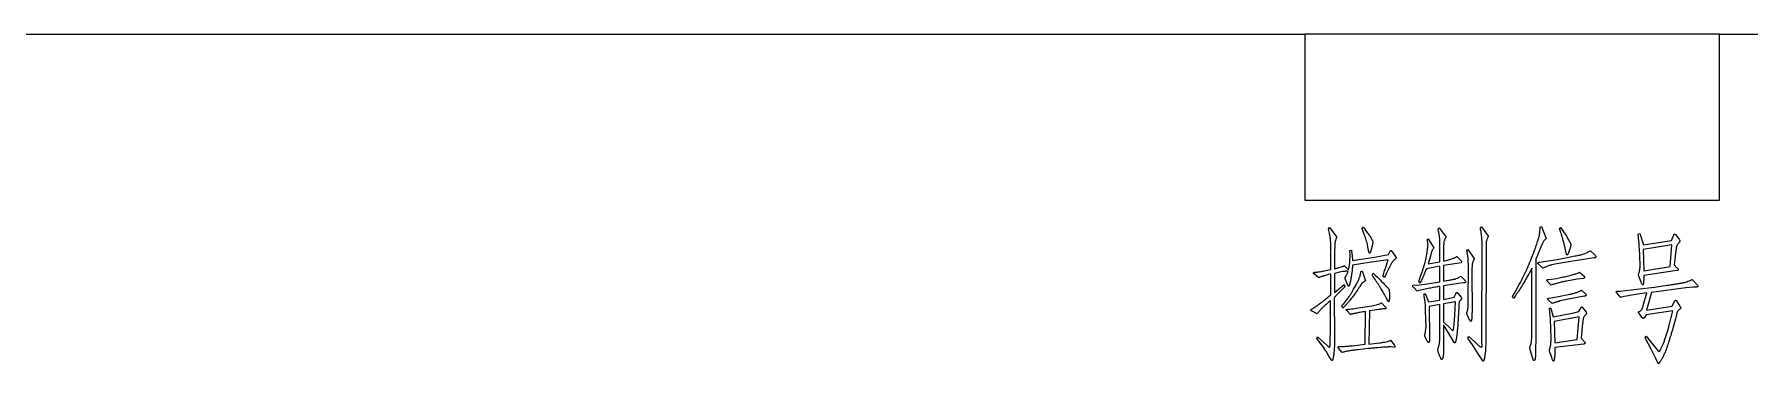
# Model space of a CAD drawing. Header units: millimetres. Extents: x 484 to 921, y 170 to 267.
# Drawn here: x 811.9 to 873.9, y 240.5 to 252.4 of the extents above; entities that cross this region are included whole.
import ezdxf

# ---------------------------------------------------------------- set-up
doc = ezdxf.new("R2010")
doc.units = ezdxf.units.MM

msp = doc.modelspace()

# ---------------------------------------------------------------- linework, layer by layer
at = {"color": 7, "linetype": 'Continuous', "lineweight": 25}
for p, q in [((803.199, 252.444), (857.783, 252.444)), ((857.783, 252.444), (857.783, 246.444)), ((872.783, 252.444), (857.783, 252.444)), ((872.783, 246.444), (872.783, 252.444)), ((872.783, 252.444), (890.602, 252.444)), ((857.783, 246.444), (872.783, 246.444)), ((858.644, 245.392), (858.684, 245.448)), ((858.684, 245.448), (858.942, 245.105)), ((859.857, 245.413), (859.898, 245.468)), ((859.898, 245.468), (859.963, 245.387)), ((859.963, 245.387), (860.059, 245.251)), ((860.059, 245.251), (860.134, 245.151)), ((860.134, 245.151), (860.225, 244.995)), ((862.216, 245.005), (862.251, 245.045)), ((862.251, 245.045), (862.458, 244.713)), ((862.604, 245.398), (862.639, 245.442)), ((862.639, 245.442), (862.896, 245.105)), ((864.134, 245.427), (864.18, 245.473)), ((864.18, 245.473), (864.426, 245.125)), ((866.302, 245.473), (866.347, 245.488)), ((866.347, 245.488), (866.508, 245.055)), ((866.997, 245.418), (867.037, 245.448)), ((867.032, 245.312), (866.997, 245.418)), ((867.037, 245.448), (867.097, 245.362)), ((867.097, 245.362), (867.244, 245.14)), ((867.244, 245.14), (867.369, 244.924)), ((869.834, 245.206), (869.894, 245.231)), ((869.864, 244.959), (869.834, 245.206)), ((869.894, 245.231), (870.03, 244.823)), ((870.03, 244.823), (871.042, 244.984)), ((871.042, 244.984), (871.123, 245.181)), ((871.188, 245.196), (871.319, 245.025)), ((858.73, 243.932), (858.73, 244.351)), ((858.865, 244.597), (858.856, 243.958)), ((859.414, 244.617), (859.47, 244.632)), ((859.425, 244.421), (859.414, 244.617)), ((859.5, 244.421), (859.515, 244.26)), ((859.515, 244.26), (860.306, 244.38)), ((860.084, 244.673), (860.069, 244.768)), ((860.104, 244.582), (860.084, 244.673)), ((860.23, 244.823), (860.174, 244.612)), ((860.306, 244.38), (860.809, 244.476)), ((860.809, 244.476), (860.879, 244.597)), ((860.915, 244.617), (861.071, 244.406)), ((862.348, 244.466), (862.247, 244.139)), ((862.372, 244.567), (862.348, 244.466)), ((862.67, 244.214), (862.67, 244.879)), ((862.805, 244.753), (862.805, 244.239)), ((863.284, 244.406), (863.415, 244.274)), ((863.646, 244.607), (863.686, 244.653)), ((863.686, 244.653), (863.913, 244.33)), ((864.19, 241.592), (864.2, 244.697)), ((864.341, 244.688), (864.331, 241.466)), ((866.382, 244.879), (866.136, 244.3)), ((866.916, 244.295), (867.274, 244.371)), ((867.218, 244.597), (867.173, 244.808)), ((867.244, 244.481), (867.218, 244.597)), ((867.274, 244.371), (867.555, 244.421)), ((867.389, 244.753), (867.319, 244.532)), ((868.25, 244.351), (867.334, 244.21)), ((868.11, 244.612), (868.286, 244.446)), ((869.909, 244.063), (869.905, 244.426)), ((871.057, 244.818), (870.025, 244.657)), ((870.025, 244.657), (870.046, 243.882)), ((870.996, 244.038), (871.057, 244.818)), ((871.203, 244.622), (871.137, 244.104)), ((858.292, 243.63), (858.12, 243.771)), ((858.488, 243.882), (858.73, 243.932)), ((858.724, 243.006), (858.73, 243.767)), ((859.047, 243.831), (858.856, 243.791)), ((858.856, 243.791), (858.856, 243.102)), ((859.163, 243.857), (859.047, 243.831)), ((859.213, 244.073), (859.364, 243.917)), ((860.114, 244.184), (859.515, 244.089)), ((859.797, 243.751), (859.817, 243.862)), ((859.817, 243.862), (859.863, 243.882)), ((859.863, 243.882), (859.978, 243.52)), ((860.799, 244.28), (860.114, 244.184)), ((860.22, 243.731), (860.255, 243.802)), ((860.728, 243.771), (860.668, 243.641)), ((860.814, 243.948), (860.728, 243.771)), ((861.071, 244.32), (861.02, 244.274)), ((862.67, 244.049), (862.181, 243.952)), ((862.247, 244.139), (862.67, 244.214)), ((862.67, 243.485), (862.67, 244.049)), ((863.278, 244.149), (862.805, 244.073)), ((862.805, 244.073), (862.805, 243.515)), ((863.445, 244.174), (863.278, 244.149)), ((863.697, 242.84), (863.701, 243.978)), ((863.827, 243.731), (863.832, 242.498)), ((866, 241.596), (866, 243.983)), ((866.136, 244.3), (866.141, 241.481)), ((866.393, 243.983), (866.247, 244.113)), ((866.267, 244.194), (866.519, 244.234)), ((866.519, 244.234), (866.916, 244.295)), ((867.334, 244.21), (866.831, 244.124)), ((867.722, 243.831), (867.883, 243.686)), ((870.046, 243.716), (870.04, 243.555)), ((870.046, 243.882), (870.996, 244.038)), ((870.75, 243.822), (870.046, 243.716)), ((871.158, 243.882), (870.75, 243.822)), ((871.137, 244.104), (871.254, 243.983)), ((871.269, 243.892), (871.158, 243.882)), ((858.856, 243.102), (859.208, 243.384)), ((859.238, 243.308), (858.856, 242.931)), ((859.208, 243.384), (859.238, 243.308)), ((859.329, 243.388), (859.264, 243.565)), ((859.47, 243.077), (859.546, 243.218)), ((859.546, 243.218), (859.641, 243.374)), ((860.668, 243.641), (860.608, 243.691)), ((860.668, 243.394), (860.809, 243.248)), ((861.698, 243.359), (861.925, 243.374)), ((861.854, 243.152), (861.723, 243.278)), ((861.905, 243.489), (861.975, 243.686)), ((861.955, 243.439), (861.905, 243.489)), ((861.925, 243.374), (862.141, 243.399)), ((862.03, 243.595), (861.955, 243.439)), ((862.141, 243.399), (862.67, 243.485)), ((862.67, 242.825), (862.67, 243.318)), ((863.339, 243.429), (862.805, 243.344)), ((862.805, 243.344), (862.805, 242.85)), ((863.53, 243.449), (863.339, 243.429)), ((863.424, 243.686), (863.556, 243.555)), ((865.351, 243.051), (865.502, 243.318)), ((866.69, 243.364), (866.569, 243.489)), ((866.609, 243.575), (866.891, 243.61)), ((866.891, 243.61), (867.127, 243.661)), ((867.631, 243.58), (867.248, 243.515)), ((867.857, 243.61), (867.631, 243.58)), ((867.792, 243.187), (867.943, 243.036)), ((869.059, 243.142), (869.204, 243.152)), ((869.204, 243.152), (869.381, 243.172)), ((869.381, 243.172), (869.788, 243.218)), ((869.788, 243.218), (870.433, 243.298)), ((869.965, 243.439), (869.874, 243.67)), ((870.322, 243.102), (870.136, 242.462)), ((871.56, 243.268), (870.322, 243.102)), ((870.433, 243.298), (870.891, 243.364)), ((871.842, 243.293), (871.56, 243.268)), ((871.797, 243.575), (871.973, 243.374)), ((871.933, 243.298), (871.842, 243.293)), ((858.035, 242.498), (858.096, 242.533)), ((858.72, 241.637), (858.72, 242.815)), ((859.167, 242.538), (859.127, 242.603)), ((859.641, 242.528), (860.215, 242.619)), ((860.472, 242.488), (860.306, 242.458)), ((860.562, 242.729), (860.698, 242.579)), ((860.693, 242.513), (860.602, 242.502)), ((860.774, 242.82), (860.734, 242.91)), ((860.844, 243.092), (860.844, 242.875)), ((862.09, 243.026), (862.136, 243.062)), ((862.136, 243.062), (862.257, 242.76)), ((862.257, 242.76), (862.67, 242.825)), ((862.67, 242.659), (862.282, 242.593)), ((862.282, 242.593), (862.297, 241.486)), ((862.67, 241.546), (862.67, 242.659)), ((862.805, 242.85), (863.193, 242.925)), ((863.234, 242.76), (862.805, 242.684)), ((862.805, 242.684), (862.805, 242.039)), ((863.193, 242.925), (863.243, 243.046)), ((863.208, 242.281), (863.234, 242.76)), ((863.354, 242.573), (863.304, 241.768)), ((863.334, 243.057), (863.43, 242.941)), ((863.359, 242.704), (863.354, 242.573)), ((863.641, 242.362), (863.677, 242.482)), ((865.295, 242.951), (865.351, 243.051)), ((865.335, 242.881), (865.295, 242.951)), ((865.391, 242.961), (865.335, 242.881)), ((866.725, 242.699), (866.594, 242.82)), ((866.604, 242.89), (866.896, 242.941)), ((866.634, 242.528), (866.684, 242.538)), ((866.664, 242.145), (866.634, 242.528)), ((866.684, 242.538), (866.77, 242.216)), ((866.896, 242.941), (867.364, 243.036)), ((867.44, 242.885), (867.022, 242.795)), ((867.883, 242.961), (867.44, 242.885)), ((867.696, 242.407), (867.782, 242.558)), ((867.828, 242.558), (867.958, 242.392)), ((869.154, 242.976), (869.079, 243.072)), ((869.321, 242.951), (869.204, 242.921)), ((869.416, 242.971), (869.321, 242.951)), ((869.542, 242.996), (869.416, 242.971)), ((869.758, 243.031), (869.542, 242.996)), ((870.151, 243.086), (869.758, 243.031)), ((870.025, 242.629), (870.151, 243.086)), ((870.136, 242.462), (871.067, 242.603)), ((871.067, 242.603), (871.158, 242.784)), ((871.223, 242.795), (871.349, 242.599)), ((858.232, 242.326), (858.025, 242.432)), ((858.856, 242.216), (858.861, 241.858)), ((858.861, 241.858), (858.861, 241.501)), ((859.434, 242.301), (859.304, 242.442)), ((859.968, 241.229), (859.983, 242.412)), ((860.124, 242.432), (860.099, 241.234)), ((860.306, 242.458), (860.124, 242.432)), ((862.171, 241.843), (862.156, 242.438)), ((862.805, 242.039), (863.052, 241.798)), ((862.987, 241.642), (862.805, 241.934)), ((862.805, 241.934), (862.805, 241.149)), ((863.183, 241.944), (863.208, 242.281)), ((863.706, 242.191), (863.661, 242.301)), ((863.757, 242.09), (863.706, 242.191)), ((866.69, 241.44), (866.664, 242.145)), ((866.77, 242.216), (867.51, 242.362)), ((867.711, 242.221), (866.805, 242.045)), ((866.805, 242.045), (866.821, 241.274)), ((867.51, 242.362), (867.696, 242.407)), ((867.636, 241.395), (867.711, 242.221)), ((867.832, 241.995), (867.782, 241.446)), ((869.985, 242.196), (869.899, 242.306)), ((870.131, 242.286), (870.07, 242.196)), ((871.093, 242.438), (870.131, 242.286)), ((871.183, 242.145), (871.108, 241.848)), ((871.223, 242.297), (871.183, 242.145)), ((858.221, 241.44), (858.246, 241.496)), ((858.292, 241.34), (858.221, 241.44)), ((858.246, 241.496), (858.589, 241.189)), ((858.458, 241.118), (858.292, 241.34)), ((858.704, 241.279), (858.71, 241.455)), ((858.71, 241.455), (858.72, 241.637)), ((860.099, 241.234), (860.492, 241.279)), ((860.884, 241.37), (861.02, 241.209)), ((862.176, 241.415), (862.146, 241.476)), ((862.156, 241.702), (862.161, 241.768)), ((862.216, 241.34), (862.176, 241.415)), ((862.297, 241.486), (862.297, 241.446)), ((863.117, 241.415), (862.987, 241.642)), ((863.183, 241.294), (863.117, 241.415)), ((863.686, 241.451), (863.712, 241.511)), ((863.878, 241.169), (863.686, 241.451)), ((863.712, 241.511), (863.918, 241.325)), ((863.918, 241.325), (864.059, 241.199)), ((866.141, 241.481), (866.131, 240.977)), ((866.821, 241.274), (867.636, 241.395)), ((867.857, 241.234), (866.831, 241.109)), ((867.782, 241.446), (867.913, 241.305)), ((870.086, 241.461), (870.126, 241.516)), ((870.322, 241.028), (870.086, 241.461)), ((870.126, 241.516), (870.418, 241.159)), ((858.66, 240.796), (858.554, 240.972)), ((858.735, 240.675), (858.66, 240.796)), ((859.143, 240.932), (859.006, 241.083)), ((859.505, 241.173), (859.968, 241.229)), ((860.089, 241.068), (859.707, 241.028)), ((861.016, 241.124), (860.899, 241.129)), ((862.65, 240.842), (862.619, 240.927)), ((862.7, 240.721), (862.65, 240.842)), ((864.059, 240.882), (863.878, 241.169)), ((864.22, 240.625), (864.059, 240.882)), ((865.919, 241.118), (865.959, 241.219)), ((866.03, 240.716), (865.939, 241.023)), ((866.629, 241.028), (866.669, 241.153)), ((866.725, 240.716), (866.66, 240.912)), ((866.831, 241.109), (866.821, 240.821)), ((870.483, 240.71), (870.322, 241.028)), ((870.418, 241.159), (870.533, 241.012)), ((870.553, 240.549), (870.483, 240.71))]:
    msp.add_line(p, q, dxfattribs=at)
for points, knots in [([(858.73, 244.351), (858.73, 244.392), (858.73, 244.472), (858.729, 244.587), (858.728, 244.691), (858.727, 244.785), (858.725, 244.869), (858.722, 244.945), (858.717, 245.011), (858.71, 245.073), (858.699, 245.138), (858.685, 245.211), (858.666, 245.298), (858.652, 245.359), (858.644, 245.392)], [0, 0, 0, 0, 0.119403, 0.228858, 0.328362, 0.417215, 0.496845, 0.568685, 0.632844, 0.688649, 0.746955, 0.818601, 0.902939, 1, 1, 1, 1]), ([(858.942, 245.105), (858.928, 245.079), (858.902, 245.028), (858.883, 244.954), (858.876, 244.885), (858.873, 244.809), (858.868, 244.711), (858.866, 244.637), (858.865, 244.597)], [0, 0, 0, 0, 0.170651, 0.330631, 0.431657, 0.575304, 0.766205, 1, 1, 1, 1]), ([(860.069, 244.768), (860.063, 244.797), (860.049, 244.856), (860.024, 244.946), (859.993, 245.041), (859.959, 245.136), (859.925, 245.226), (859.898, 245.303), (859.875, 245.363), (859.863, 245.398), (859.857, 245.413)], [0, 0, 0, 0, 0.129765, 0.267834, 0.414437, 0.569394, 0.715713, 0.837346, 0.931204, 1, 1, 1, 1]), ([(860.225, 244.995), (860.231, 244.985), (860.241, 244.966), (860.246, 244.938), (860.244, 244.914), (860.241, 244.889), (860.237, 244.858), (860.233, 244.836), (860.23, 244.823)], [0, 0, 0, 0, 0.192714, 0.368425, 0.469901, 0.61033, 0.78538, 1, 1, 1, 1]), ([(862.242, 244.814), (862.241, 244.827), (862.241, 244.856), (862.236, 244.901), (862.227, 244.951), (862.22, 244.986), (862.216, 245.005)], [0, 0, 0, 0, 0.2088522, 0.4457539, 0.7081746, 1, 1, 1, 1]), ([(862.67, 244.879), (862.67, 244.904), (862.669, 244.952), (862.667, 245.02), (862.663, 245.079), (862.658, 245.133), (862.648, 245.188), (862.637, 245.249), (862.622, 245.32), (862.61, 245.371), (862.604, 245.398)], [0, 0, 0, 0, 0.144937, 0.274308, 0.388298, 0.485428, 0.584707, 0.703153, 0.842487, 1, 1, 1, 1]), ([(862.896, 245.105), (862.885, 245.088), (862.865, 245.055), (862.841, 245.006), (862.824, 244.961), (862.812, 244.906), (862.807, 244.837), (862.806, 244.782), (862.805, 244.753)], [0, 0, 0, 0, 0.166089, 0.311959, 0.440627, 0.552002, 0.766369, 1, 1, 1, 1]), ([(864.2, 244.697), (864.2, 244.737), (864.199, 244.819), (864.196, 244.94), (864.189, 245.052), (864.182, 245.14), (864.172, 245.209), (864.164, 245.271), (864.149, 245.345), (864.14, 245.398), (864.134, 245.427)], [0, 0, 0, 0, 0.162471, 0.333127, 0.493814, 0.62435, 0.691984, 0.777136, 0.879304, 1, 1, 1, 1]), ([(864.426, 245.125), (864.415, 245.106), (864.396, 245.07), (864.373, 245.02), (864.356, 244.978), (864.347, 244.94), (864.345, 244.898), (864.343, 244.844), (864.342, 244.771), (864.341, 244.717), (864.341, 244.688)], [0, 0, 0, 0, 0.1468064, 0.2679394, 0.3660744, 0.441713, 0.5240168, 0.6438987, 0.8030932, 1, 1, 1, 1]), ([(865.502, 243.318), (865.555, 243.416), (865.659, 243.609), (865.8, 243.901), (865.929, 244.192), (866.021, 244.432), (866.088, 244.615), (866.132, 244.737), (866.17, 244.844), (866.201, 244.936), (866.226, 245.014), (866.246, 245.076), (866.259, 245.124), (866.269, 245.171), (866.274, 245.225), (866.284, 245.296), (866.292, 245.38), (866.299, 245.441), (866.302, 245.473)], [0, 0, 0, 0, 0.143924, 0.28435, 0.421328, 0.555241, 0.618063, 0.674247, 0.72308, 0.765284, 0.800555, 0.828901, 0.850559, 0.865036, 0.890386, 0.921573, 0.957884, 1, 1, 1, 1]), ([(866.508, 245.055), (866.494, 245.04), (866.467, 245.012), (866.431, 244.968), (866.404, 244.923), (866.389, 244.893), (866.382, 244.879)], [0, 0, 0, 0, 0.282881, 0.540569, 0.778476, 1, 1, 1, 1]), ([(867.173, 244.808), (867.171, 244.817), (867.167, 244.837), (867.158, 244.872), (867.145, 244.918), (867.129, 244.976), (867.11, 245.044), (867.087, 245.124), (867.061, 245.214), (867.042, 245.278), (867.032, 245.312)], [0, 0, 0, 0, 0.048118, 0.11731, 0.209011, 0.322855, 0.459223, 0.618124, 0.797793, 1, 1, 1, 1]), ([(869.905, 244.426), (869.904, 244.437), (869.901, 244.464), (869.898, 244.514), (869.892, 244.582), (869.887, 244.664), (869.881, 244.749), (869.875, 244.829), (869.87, 244.898), (869.866, 244.94), (869.864, 244.959)], [0, 0, 0, 0, 0.060226, 0.153923, 0.281205, 0.443362, 0.612475, 0.762112, 0.890785, 1, 1, 1, 1]), ([(871.123, 245.181), (871.126, 245.189), (871.132, 245.203), (871.151, 245.218), (871.172, 245.212), (871.182, 245.202), (871.188, 245.196)], [0, 0, 0, 0, 0.309256, 0.521846, 0.718486, 1, 1, 1, 1]), ([(871.319, 245.025), (871.327, 245.012), (871.339, 244.993), (871.352, 244.966), (871.346, 244.947), (871.334, 244.931), (871.318, 244.907), (871.296, 244.881), (871.273, 244.853), (871.255, 244.826), (871.24, 244.803), (871.23, 244.78), (871.223, 244.753), (871.216, 244.719), (871.21, 244.674), (871.206, 244.64), (871.203, 244.622)], [0, 0, 0, 0, 0.100457, 0.157675, 0.183436, 0.228116, 0.291193, 0.373863, 0.458864, 0.531593, 0.591926, 0.642476, 0.697636, 0.775414, 0.87609, 1, 1, 1, 1]), ([(859.364, 243.917), (859.369, 243.94), (859.379, 243.985), (859.393, 244.043), (859.401, 244.095), (859.409, 244.141), (859.412, 244.195), (859.417, 244.254), (859.42, 244.31), (859.422, 244.358), (859.424, 244.393), (859.425, 244.413), (859.425, 244.421)], [0, 0, 0, 0, 0.135283, 0.273431, 0.352314, 0.444243, 0.55172, 0.672364, 0.789981, 0.883994, 0.953022, 1, 1, 1, 1]), ([(859.47, 244.632), (859.473, 244.61), (859.48, 244.568), (859.489, 244.51), (859.496, 244.462), (859.499, 244.433), (859.5, 244.421)], [0, 0, 0, 0, 0.32133, 0.596285, 0.82146, 1, 1, 1, 1]), ([(860.174, 244.612), (860.171, 244.599), (860.164, 244.576), (860.153, 244.548), (860.143, 244.531), (860.13, 244.524), (860.119, 244.532), (860.112, 244.544), (860.107, 244.561), (860.105, 244.574), (860.104, 244.582)], [0, 0, 0, 0, 0.250992, 0.431997, 0.545337, 0.612734, 0.675718, 0.757449, 0.862115, 1, 1, 1, 1]), ([(860.879, 244.597), (860.882, 244.602), (860.887, 244.612), (860.896, 244.622), (860.908, 244.624), (860.912, 244.619), (860.915, 244.617)], [0, 0, 0, 0, 0.376387, 0.636973, 0.799662, 1, 1, 1, 1]), ([(861.071, 244.406), (861.076, 244.397), (861.086, 244.383), (861.089, 244.367), (861.091, 244.36)], [0, 0, 0, 0, 0.613346, 1, 1, 1, 1]), ([(861.091, 244.36), (861.089, 244.353), (861.085, 244.338), (861.075, 244.326), (861.071, 244.32)], [0, 0, 0, 0, 0.51812, 1, 1, 1, 1]), ([(861.975, 243.686), (861.989, 243.729), (862.018, 243.811), (862.059, 243.931), (862.092, 244.043), (862.124, 244.146), (862.149, 244.241), (862.171, 244.328), (862.186, 244.407), (862.198, 244.478), (862.207, 244.543), (862.215, 244.6), (862.222, 244.651), (862.228, 244.696), (862.233, 244.734), (862.237, 244.766), (862.24, 244.792), (862.241, 244.807), (862.242, 244.814)], [0, 0, 0, 0, 0.116657, 0.224992, 0.325647, 0.418619, 0.502964, 0.580296, 0.649621, 0.711426, 0.766498, 0.816398, 0.86104, 0.899873, 0.932898, 0.96067, 0.983271, 1, 1, 1, 1]), ([(862.458, 244.713), (862.446, 244.701), (862.426, 244.68), (862.402, 244.646), (862.386, 244.608), (862.377, 244.582), (862.372, 244.567)], [0, 0, 0, 0, 0.2922054, 0.5139141, 0.7238638, 1, 1, 1, 1]), ([(862.805, 244.239), (862.838, 244.247), (862.899, 244.26), (862.985, 244.283), (863.061, 244.304), (863.126, 244.325), (863.181, 244.345), (863.225, 244.365), (863.259, 244.384), (863.276, 244.399), (863.284, 244.406)], [0, 0, 0, 0, 0.195057, 0.368816, 0.523851, 0.657472, 0.771265, 0.866127, 0.940847, 1, 1, 1, 1]), ([(863.701, 243.978), (863.701, 243.988), (863.701, 244.012), (863.7, 244.054), (863.7, 244.106), (863.699, 244.167), (863.698, 244.228), (863.696, 244.283), (863.693, 244.329), (863.689, 244.369), (863.683, 244.411), (863.674, 244.464), (863.661, 244.531), (863.651, 244.58), (863.646, 244.607)], [0, 0, 0, 0, 0.048259, 0.114184, 0.197762, 0.297818, 0.400248, 0.487421, 0.559374, 0.616178, 0.677937, 0.762692, 0.869343, 1, 1, 1, 1]), ([(867.319, 244.532), (867.314, 244.517), (867.305, 244.493), (867.288, 244.463), (867.259, 244.458), (867.249, 244.473), (867.244, 244.481)], [0, 0, 0, 0, 0.386705, 0.62502, 0.775696, 1, 1, 1, 1]), ([(867.369, 244.924), (867.374, 244.914), (867.384, 244.896), (867.395, 244.872), (867.403, 244.852), (867.406, 244.83), (867.4, 244.797), (867.393, 244.77), (867.389, 244.753)], [0, 0, 0, 0, 0.187208, 0.337418, 0.45143, 0.531139, 0.710524, 1, 1, 1, 1]), ([(867.555, 244.421), (867.584, 244.426), (867.641, 244.436), (867.723, 244.454), (867.8, 244.475), (867.871, 244.498), (867.939, 244.522), (868, 244.55), (868.058, 244.579), (868.093, 244.601), (868.11, 244.612)], [0, 0, 0, 0, 0.149126, 0.29133, 0.426146, 0.553565, 0.67464, 0.789418, 0.897311, 1, 1, 1, 1]), ([(868.286, 244.446), (868.295, 244.436), (868.312, 244.418), (868.317, 244.387), (868.307, 244.369), (868.293, 244.36), (868.274, 244.353), (868.259, 244.351), (868.25, 244.351)], [0, 0, 0, 0, 0.284719, 0.489825, 0.587967, 0.694137, 0.829706, 1, 1, 1, 1]), ([(858.12, 243.771), (858.115, 243.775), (858.107, 243.781), (858.099, 243.792), (858.096, 243.804), (858.105, 243.815), (858.119, 243.825), (858.137, 243.83), (858.156, 243.831), (858.179, 243.835), (858.213, 243.837), (858.275, 243.843), (858.369, 243.857), (858.446, 243.873), (858.488, 243.882)], [0, 0, 0, 0, 0.041592, 0.071778, 0.092149, 0.113981, 0.163227, 0.205088, 0.237078, 0.291077, 0.366724, 0.466025, 0.711351, 1, 1, 1, 1]), ([(858.73, 243.767), (858.701, 243.76), (858.647, 243.747), (858.569, 243.727), (858.501, 243.708), (858.442, 243.691), (858.391, 243.675), (858.35, 243.659), (858.317, 243.646), (858.3, 243.635), (858.292, 243.63)], [0, 0, 0, 0, 0.19196, 0.366222, 0.519277, 0.65428, 0.768651, 0.864133, 0.941862, 1, 1, 1, 1]), ([(858.856, 243.958), (858.895, 243.966), (858.967, 243.982), (859.065, 244.012), (859.147, 244.039), (859.193, 244.063), (859.213, 244.073)], [0, 0, 0, 0, 0.317525, 0.590118, 0.817528, 1, 1, 1, 1]), ([(859.354, 243.877), (859.331, 243.875), (859.289, 243.871), (859.234, 243.865), (859.193, 243.86), (859.171, 243.858), (859.163, 243.857)], [0, 0, 0, 0, 0.366821, 0.655955, 0.867013, 1, 1, 1, 1]), ([(859.264, 243.565), (859.26, 243.573), (859.254, 243.586), (859.251, 243.604), (859.245, 243.617), (859.246, 243.629), (859.248, 243.639), (859.25, 243.65), (859.255, 243.66), (859.263, 243.674), (859.274, 243.693), (859.29, 243.718), (859.308, 243.748), (859.323, 243.785), (859.34, 243.829), (859.349, 243.86), (859.354, 243.877)], [0, 0, 0, 0, 0.071094, 0.128217, 0.167207, 0.19361, 0.229429, 0.260932, 0.287518, 0.332825, 0.398871, 0.484937, 0.589468, 0.709662, 0.846152, 1, 1, 1, 1]), ([(859.515, 244.089), (859.512, 244.061), (859.507, 244.008), (859.5, 243.938), (859.497, 243.882), (859.492, 243.844), (859.489, 243.814), (859.484, 243.78), (859.476, 243.732), (859.463, 243.65), (859.443, 243.537), (859.419, 243.435), (859.402, 243.37), (859.393, 243.347), (859.384, 243.332), (859.372, 243.324), (859.359, 243.329), (859.349, 243.342), (859.338, 243.362), (859.332, 243.379), (859.329, 243.388)], [0, 0, 0, 0, 0.098064, 0.182206, 0.247193, 0.290595, 0.314918, 0.354254, 0.410204, 0.481915, 0.643533, 0.809462, 0.847191, 0.875099, 0.894984, 0.907737, 0.920313, 0.938035, 0.964713, 1, 1, 1, 1]), ([(859.641, 243.374), (859.661, 243.411), (859.701, 243.485), (859.742, 243.578), (859.766, 243.648), (859.783, 243.689), (859.791, 243.723), (859.795, 243.743), (859.797, 243.751)], [0, 0, 0, 0, 0.3143194, 0.6119354, 0.7455428, 0.8537992, 0.9385858, 1, 1, 1, 1]), ([(860.734, 242.91), (860.729, 242.919), (860.717, 242.939), (860.695, 242.978), (860.665, 243.03), (860.628, 243.095), (860.585, 243.17), (860.535, 243.252), (860.479, 243.34), (860.419, 243.431), (860.361, 243.52), (860.307, 243.6), (860.261, 243.669), (860.233, 243.711), (860.22, 243.731)], [0, 0, 0, 0, 0.029325, 0.074508, 0.136597, 0.215594, 0.306341, 0.405532, 0.513209, 0.628984, 0.742405, 0.841727, 0.927805, 1, 1, 1, 1]), ([(860.255, 243.802), (860.324, 243.736), (860.465, 243.604), (860.6, 243.464), (860.668, 243.394)], [0, 0, 0, 0, 0.492331, 1, 1, 1, 1]), ([(860.608, 243.691), (860.619, 243.725), (860.64, 243.792), (860.672, 243.887), (860.7, 243.973), (860.725, 244.051), (860.748, 244.121), (860.767, 244.181), (860.783, 244.234), (860.794, 244.265), (860.799, 244.28)], [0, 0, 0, 0, 0.175932, 0.338151, 0.485139, 0.61804, 0.73571, 0.838149, 0.926506, 1, 1, 1, 1]), ([(861.02, 244.274), (861.013, 244.267), (860.997, 244.252), (860.974, 244.225), (860.95, 244.192), (860.925, 244.154), (860.899, 244.11), (860.871, 244.061), (860.843, 244.007), (860.824, 243.968), (860.814, 243.948)], [0, 0, 0, 0, 0.07883, 0.170145, 0.274719, 0.392533, 0.522741, 0.668174, 0.82636, 1, 1, 1, 1]), ([(862.181, 243.952), (862.172, 243.93), (862.154, 243.886), (862.129, 243.825), (862.107, 243.77), (862.087, 243.722), (862.069, 243.681), (862.054, 243.646), (862.042, 243.618), (862.033, 243.602), (862.03, 243.595)], [0, 0, 0, 0, 0.188789, 0.361165, 0.512843, 0.64811, 0.763435, 0.859833, 0.939837, 1, 1, 1, 1]), ([(863.415, 244.274), (863.421, 244.267), (863.433, 244.254), (863.446, 244.234), (863.456, 244.22), (863.458, 244.205), (863.453, 244.19), (863.447, 244.179), (863.445, 244.174)], [0, 0, 0, 0, 0.2583245, 0.455011, 0.6007448, 0.697363, 0.8429568, 1, 1, 1, 1]), ([(863.913, 244.33), (863.903, 244.307), (863.886, 244.265), (863.863, 244.21), (863.851, 244.17), (863.841, 244.143), (863.84, 244.118), (863.837, 244.09), (863.834, 244.054), (863.832, 244.009), (863.83, 243.956), (863.829, 243.891), (863.827, 243.815), (863.827, 243.76), (863.827, 243.731)], [0, 0, 0, 0, 0.124926, 0.22048, 0.289724, 0.330162, 0.363209, 0.408367, 0.468173, 0.540039, 0.627702, 0.732349, 0.857671, 1, 1, 1, 1]), ([(866, 243.983), (865.971, 243.93), (865.915, 243.826), (865.832, 243.676), (865.751, 243.535), (865.673, 243.403), (865.599, 243.279), (865.527, 243.165), (865.459, 243.06), (865.413, 242.993), (865.391, 242.961)], [0, 0, 0, 0, 0.152022, 0.296794, 0.433235, 0.561912, 0.68338, 0.796595, 0.902122, 1, 1, 1, 1]), ([(866.247, 244.113), (866.241, 244.118), (866.231, 244.127), (866.22, 244.142), (866.213, 244.154), (866.213, 244.166), (866.219, 244.177), (866.23, 244.185), (866.247, 244.19), (866.26, 244.193), (866.267, 244.194)], [0, 0, 0, 0, 0.178228, 0.316532, 0.421361, 0.509263, 0.590674, 0.69501, 0.832192, 1, 1, 1, 1]), ([(866.831, 244.124), (866.797, 244.117), (866.727, 244.103), (866.62, 244.071), (866.508, 244.032), (866.432, 244), (866.393, 243.983)], [0, 0, 0, 0, 0.22343, 0.464596, 0.723547, 1, 1, 1, 1]), ([(867.127, 243.661), (867.162, 243.668), (867.228, 243.682), (867.323, 243.702), (867.409, 243.724), (867.487, 243.746), (867.558, 243.766), (867.62, 243.788), (867.674, 243.808), (867.707, 243.824), (867.722, 243.831)], [0, 0, 0, 0, 0.169629, 0.32607, 0.469903, 0.600939, 0.718924, 0.825822, 0.918751, 1, 1, 1, 1]), ([(869.874, 243.67), (869.867, 243.684), (869.856, 243.707), (869.848, 243.742), (869.861, 243.777), (869.876, 243.823), (869.893, 243.884), (869.901, 243.942), (869.904, 243.989), (869.908, 244.019), (869.908, 244.043), (869.909, 244.057), (869.909, 244.063)], [0, 0, 0, 0, 0.116595, 0.185792, 0.261908, 0.386254, 0.548813, 0.729738, 0.820496, 0.894707, 0.955656, 1, 1, 1, 1]), ([(871.254, 243.983), (871.259, 243.977), (871.268, 243.966), (871.279, 243.949), (871.286, 243.935), (871.286, 243.92), (871.282, 243.904), (871.273, 243.896), (871.269, 243.892)], [0, 0, 0, 0, 0.225325, 0.408853, 0.553944, 0.659748, 0.835697, 1, 1, 1, 1]), ([(859.978, 243.52), (859.954, 243.507), (859.906, 243.48), (859.861, 243.435), (859.834, 243.398), (859.816, 243.373), (859.794, 243.343), (859.77, 243.307), (859.741, 243.265), (859.71, 243.218), (859.675, 243.165), (859.637, 243.107), (859.596, 243.045), (859.548, 242.981), (859.497, 242.913), (859.44, 242.843), (859.379, 242.77), (859.314, 242.695), (859.242, 242.617), (859.193, 242.565), (859.167, 242.538)], [0, 0, 0, 0, 0.063531, 0.128193, 0.147298, 0.171065, 0.200315, 0.234241, 0.273658, 0.317759, 0.367352, 0.421632, 0.479949, 0.542511, 0.609027, 0.679433, 0.753412, 0.831435, 0.913477, 1, 1, 1, 1]), ([(860.809, 243.248), (860.815, 243.239), (860.825, 243.223), (860.837, 243.203), (860.84, 243.183), (860.843, 243.161), (860.843, 243.129), (860.844, 243.105), (860.844, 243.092)], [0, 0, 0, 0, 0.1944023, 0.3368591, 0.4207683, 0.5584949, 0.7496748, 1, 1, 1, 1]), ([(861.723, 243.278), (861.714, 243.287), (861.699, 243.302), (861.685, 243.326), (861.69, 243.344), (861.695, 243.354), (861.698, 243.359)], [0, 0, 0, 0, 0.423405, 0.655874, 0.824069, 1, 1, 1, 1]), ([(862.67, 243.318), (862.61, 243.309), (862.486, 243.289), (862.291, 243.25), (862.078, 243.205), (861.931, 243.17), (861.854, 243.152)], [0, 0, 0, 0, 0.215946, 0.454943, 0.715911, 1, 1, 1, 1]), ([(862.805, 243.515), (862.836, 243.52), (862.893, 243.529), (862.975, 243.542), (863.046, 243.555), (863.108, 243.566), (863.161, 243.576), (863.203, 243.586), (863.237, 243.594), (863.283, 243.608), (863.346, 243.638), (863.397, 243.669), (863.424, 243.686)], [0, 0, 0, 0, 0.142213, 0.269297, 0.381446, 0.47847, 0.560587, 0.628962, 0.681134, 0.7197, 0.852032, 1, 1, 1, 1]), ([(863.243, 243.046), (863.247, 243.054), (863.252, 243.067), (863.26, 243.085), (863.267, 243.096), (863.272, 243.106), (863.284, 243.104), (863.296, 243.095), (863.314, 243.078), (863.327, 243.065), (863.334, 243.057)], [0, 0, 0, 0, 0.167855, 0.303394, 0.3932, 0.451736, 0.503075, 0.611374, 0.771268, 1, 1, 1, 1]), ([(863.556, 243.555), (863.563, 243.546), (863.576, 243.532), (863.592, 243.51), (863.6, 243.492), (863.602, 243.477), (863.595, 243.464), (863.579, 243.457), (863.557, 243.451), (863.54, 243.45), (863.53, 243.449)], [0, 0, 0, 0, 0.194243, 0.347366, 0.460379, 0.53874, 0.608828, 0.698331, 0.829093, 1, 1, 1, 1]), ([(866.569, 243.489), (866.561, 243.498), (866.547, 243.514), (866.533, 243.537), (866.539, 243.555), (866.555, 243.564), (866.579, 243.57), (866.598, 243.573), (866.609, 243.575)], [0, 0, 0, 0, 0.246957, 0.425567, 0.500428, 0.61224, 0.774794, 1, 1, 1, 1]), ([(867.248, 243.515), (867.197, 243.503), (867.099, 243.481), (866.955, 243.446), (866.819, 243.406), (866.732, 243.378), (866.69, 243.364)], [0, 0, 0, 0, 0.269411, 0.524377, 0.768587, 1, 1, 1, 1]), ([(867.364, 243.036), (867.411, 243.046), (867.497, 243.065), (867.614, 243.101), (867.713, 243.139), (867.767, 243.172), (867.792, 243.187)], [0, 0, 0, 0, 0.310873, 0.579586, 0.809368, 1, 1, 1, 1]), ([(867.883, 243.686), (867.887, 243.679), (867.896, 243.665), (867.901, 243.645), (867.9, 243.629), (867.89, 243.619), (867.876, 243.613), (867.864, 243.611), (867.857, 243.61)], [0, 0, 0, 0, 0.229798, 0.457068, 0.562061, 0.670438, 0.816303, 1, 1, 1, 1]), ([(869.079, 243.072), (869.071, 243.081), (869.06, 243.094), (869.046, 243.114), (869.052, 243.13), (869.056, 243.138), (869.059, 243.142)], [0, 0, 0, 0, 0.448654, 0.658119, 0.806642, 1, 1, 1, 1]), ([(870.04, 243.555), (870.04, 243.538), (870.038, 243.505), (870.034, 243.46), (870.028, 243.421), (870.022, 243.395), (870.016, 243.368), (869.992, 243.374), (869.982, 243.403), (869.971, 243.425), (869.965, 243.439)], [0, 0, 0, 0, 0.188381, 0.355445, 0.49615, 0.613223, 0.683931, 0.7283, 0.830355, 1, 1, 1, 1]), ([(870.891, 243.364), (870.925, 243.368), (870.99, 243.377), (871.084, 243.391), (871.169, 243.402), (871.247, 243.414), (871.316, 243.425), (871.377, 243.437), (871.43, 243.446), (871.518, 243.465), (871.642, 243.501), (871.745, 243.55), (871.797, 243.575)], [0, 0, 0, 0, 0.109366, 0.210835, 0.302608, 0.386493, 0.461592, 0.528048, 0.585591, 0.634533, 0.815123, 1, 1, 1, 1]), ([(871.973, 243.374), (871.981, 243.364), (871.994, 243.348), (872.002, 243.322), (871.992, 243.308), (871.978, 243.302), (871.958, 243.299), (871.942, 243.298), (871.933, 243.298)], [0, 0, 0, 0, 0.282617, 0.463953, 0.544701, 0.649894, 0.798131, 1, 1, 1, 1]), ([(858.025, 242.432), (858.021, 242.435), (858.011, 242.441), (858.008, 242.46), (858.016, 242.481), (858.028, 242.492), (858.035, 242.498)], [0, 0, 0, 0, 0.17948, 0.390277, 0.656194, 1, 1, 1, 1]), ([(858.096, 242.533), (858.117, 242.547), (858.164, 242.578), (858.242, 242.633), (858.335, 242.702), (858.42, 242.766), (858.491, 242.82), (858.541, 242.858), (858.585, 242.893), (858.623, 242.923), (858.656, 242.949), (858.684, 242.972), (858.706, 242.99), (858.719, 243.001), (858.724, 243.006)], [0, 0, 0, 0, 0.095671, 0.217402, 0.363159, 0.535064, 0.623582, 0.703376, 0.774273, 0.837026, 0.890305, 0.935446, 0.972453, 1, 1, 1, 1]), ([(858.72, 242.815), (858.7, 242.797), (858.663, 242.764), (858.609, 242.715), (858.561, 242.67), (858.517, 242.631), (858.479, 242.596), (858.446, 242.565), (858.419, 242.538), (858.374, 242.495), (858.311, 242.426), (858.259, 242.361), (858.232, 242.326)], [0, 0, 0, 0, 0.11447, 0.219008, 0.31434, 0.399014, 0.473757, 0.538572, 0.594207, 0.639174, 0.80846, 1, 1, 1, 1]), ([(858.856, 242.931), (858.855, 242.892), (858.854, 242.817), (858.853, 242.709), (858.854, 242.609), (858.853, 242.515), (858.854, 242.43), (858.853, 242.352), (858.854, 242.281), (858.855, 242.237), (858.856, 242.216)], [0, 0, 0, 0, 0.161801, 0.313155, 0.454067, 0.584541, 0.704577, 0.813131, 0.912297, 1, 1, 1, 1]), ([(859.127, 242.603), (859.164, 242.649), (859.234, 242.737), (859.328, 242.862), (859.406, 242.973), (859.449, 243.044), (859.47, 243.077)], [0, 0, 0, 0, 0.304121, 0.571922, 0.802914, 1, 1, 1, 1]), ([(859.304, 242.442), (859.3, 242.445), (859.293, 242.45), (859.285, 242.459), (859.285, 242.469), (859.287, 242.475), (859.288, 242.478)], [0, 0, 0, 0, 0.350224, 0.581291, 0.768933, 1, 1, 1, 1]), ([(859.288, 242.478), (859.291, 242.48), (859.3, 242.486), (859.326, 242.487), (859.364, 242.494), (859.436, 242.498), (859.53, 242.508), (859.606, 242.521), (859.641, 242.528)], [0, 0, 0, 0, 0.027208, 0.093098, 0.204657, 0.359584, 0.69742, 1, 1, 1, 1]), ([(860.215, 242.619), (860.25, 242.625), (860.318, 242.637), (860.412, 242.662), (860.493, 242.691), (860.54, 242.717), (860.562, 242.729)], [0, 0, 0, 0, 0.295907, 0.561273, 0.793547, 1, 1, 1, 1]), ([(860.602, 242.502), (860.586, 242.5), (860.557, 242.496), (860.518, 242.492), (860.491, 242.488), (860.477, 242.488), (860.472, 242.488)], [0, 0, 0, 0, 0.378038, 0.675114, 0.880683, 1, 1, 1, 1]), ([(860.698, 242.579), (860.704, 242.571), (860.715, 242.556), (860.726, 242.539), (860.731, 242.524), (860.724, 242.516), (860.71, 242.514), (860.7, 242.513), (860.693, 242.513)], [0, 0, 0, 0, 0.289674, 0.529531, 0.617631, 0.69005, 0.818376, 1, 1, 1, 1]), ([(860.844, 242.875), (860.844, 242.864), (860.844, 242.844), (860.84, 242.816), (860.835, 242.793), (860.829, 242.776), (860.817, 242.762), (860.8, 242.773), (860.788, 242.792), (860.779, 242.81), (860.774, 242.82)], [0, 0, 0, 0, 0.174616, 0.322749, 0.448839, 0.553585, 0.62115, 0.690439, 0.811887, 1, 1, 1, 1]), ([(862.156, 242.438), (862.156, 242.465), (862.155, 242.524), (862.149, 242.615), (862.142, 242.702), (862.135, 242.771), (862.128, 242.826), (862.119, 242.879), (862.106, 242.948), (862.096, 242.998), (862.09, 243.026)], [0, 0, 0, 0, 0.1383266, 0.3008307, 0.4584961, 0.582352, 0.6483217, 0.7400964, 0.8564907, 1, 1, 1, 1]), ([(863.43, 242.941), (863.438, 242.931), (863.45, 242.915), (863.459, 242.889), (863.454, 242.871), (863.447, 242.853), (863.431, 242.834), (863.409, 242.812), (863.386, 242.789), (863.37, 242.763), (863.364, 242.734), (863.361, 242.715), (863.359, 242.704)], [0, 0, 0, 0, 0.138352, 0.222515, 0.283671, 0.345603, 0.426924, 0.555361, 0.683912, 0.783436, 0.878774, 1, 1, 1, 1]), ([(863.677, 242.482), (863.68, 242.497), (863.688, 242.532), (863.691, 242.582), (863.694, 242.635), (863.695, 242.691), (863.697, 242.761), (863.697, 242.812), (863.697, 242.84)], [0, 0, 0, 0, 0.127024, 0.298062, 0.416555, 0.572308, 0.767492, 1, 1, 1, 1]), ([(863.832, 242.498), (863.833, 242.471), (863.833, 242.419), (863.831, 242.347), (863.83, 242.282), (863.827, 242.227), (863.824, 242.18), (863.821, 242.141), (863.815, 242.111), (863.809, 242.085), (863.803, 242.065), (863.785, 242.05), (863.766, 242.067), (863.761, 242.081), (863.757, 242.09)], [0, 0, 0, 0, 0.162062, 0.307799, 0.435699, 0.545884, 0.639741, 0.717412, 0.777788, 0.822144, 0.878013, 0.906066, 0.939478, 1, 1, 1, 1]), ([(866.594, 242.82), (866.586, 242.828), (866.572, 242.84), (866.559, 242.865), (866.577, 242.886), (866.594, 242.889), (866.604, 242.89)], [0, 0, 0, 0, 0.330527, 0.532002, 0.70898, 1, 1, 1, 1]), ([(867.022, 242.795), (867.016, 242.793), (867.002, 242.79), (866.979, 242.783), (866.95, 242.774), (866.916, 242.763), (866.876, 242.75), (866.83, 242.735), (866.779, 242.718), (866.743, 242.706), (866.725, 242.699)], [0, 0, 0, 0, 0.0590247, 0.1360426, 0.2333992, 0.3488398, 0.4839139, 0.6370789, 0.8083516, 1, 1, 1, 1]), ([(867.782, 242.558), (867.784, 242.563), (867.788, 242.572), (867.802, 242.578), (867.816, 242.571), (867.823, 242.563), (867.828, 242.558)], [0, 0, 0, 0, 0.2619627, 0.4511114, 0.674984, 1, 1, 1, 1]), ([(867.943, 243.036), (867.947, 243.03), (867.955, 243.017), (867.958, 242.996), (867.95, 242.98), (867.934, 242.972), (867.911, 242.966), (867.893, 242.963), (867.883, 242.961)], [0, 0, 0, 0, 0.181383, 0.355591, 0.446282, 0.576488, 0.757963, 1, 1, 1, 1]), ([(869.204, 242.921), (869.202, 242.922), (869.195, 242.925), (869.186, 242.937), (869.17, 242.954), (869.16, 242.968), (869.154, 242.976)], [0, 0, 0, 0, 0.102369, 0.299228, 0.602283, 1, 1, 1, 1]), ([(869.859, 242.402), (869.862, 242.403), (869.874, 242.408), (869.898, 242.417), (869.932, 242.439), (869.959, 242.469), (869.98, 242.503), (869.995, 242.538), (870.011, 242.58), (870.02, 242.612), (870.025, 242.629)], [0, 0, 0, 0, 0.03286, 0.129113, 0.267931, 0.434243, 0.538739, 0.666558, 0.820105, 1, 1, 1, 1]), ([(871.158, 242.784), (871.162, 242.792), (871.17, 242.806), (871.188, 242.82), (871.21, 242.813), (871.218, 242.802), (871.223, 242.795)], [0, 0, 0, 0, 0.314538, 0.5292, 0.720758, 1, 1, 1, 1]), ([(871.349, 242.599), (871.354, 242.59), (871.361, 242.576), (871.37, 242.556), (871.376, 242.543), (871.378, 242.531), (871.372, 242.52), (871.361, 242.508), (871.344, 242.495), (871.32, 242.48), (871.293, 242.458), (871.271, 242.434), (871.254, 242.408), (871.244, 242.378), (871.232, 242.34), (871.226, 242.312), (871.223, 242.297)], [0, 0, 0, 0, 0.077762, 0.13634, 0.175848, 0.198443, 0.229602, 0.273093, 0.331242, 0.41068, 0.505246, 0.612443, 0.677712, 0.76319, 0.869976, 1, 1, 1, 1]), ([(859.983, 242.412), (859.95, 242.407), (859.886, 242.396), (859.795, 242.379), (859.713, 242.365), (859.64, 242.349), (859.576, 242.336), (859.521, 242.325), (859.475, 242.312), (859.447, 242.305), (859.434, 242.301)], [0, 0, 0, 0, 0.180971, 0.34598, 0.494797, 0.627931, 0.744883, 0.845657, 0.930887, 1, 1, 1, 1]), ([(863.052, 241.798), (863.063, 241.787), (863.081, 241.767), (863.108, 241.745), (863.127, 241.732), (863.144, 241.727), (863.152, 241.736), (863.157, 241.748), (863.162, 241.765), (863.166, 241.789), (863.171, 241.819), (863.175, 241.855), (863.18, 241.897), (863.182, 241.928), (863.183, 241.944)], [0, 0, 0, 0, 0.135938, 0.236371, 0.305718, 0.347931, 0.37142, 0.407995, 0.461116, 0.533055, 0.622427, 0.729312, 0.855953, 1, 1, 1, 1]), ([(863.661, 242.301), (863.655, 242.312), (863.645, 242.331), (863.642, 242.352), (863.641, 242.362)], [0, 0, 0, 0, 0.562077, 1, 1, 1, 1]), ([(867.958, 242.392), (867.962, 242.383), (867.969, 242.367), (867.974, 242.34), (867.958, 242.313), (867.927, 242.287), (867.891, 242.247), (867.869, 242.199), (867.855, 242.152), (867.846, 242.106), (867.837, 242.053), (867.834, 242.015), (867.832, 241.995)], [0, 0, 0, 0, 0.067472, 0.120592, 0.179329, 0.274612, 0.396712, 0.543163, 0.630563, 0.736939, 0.859479, 1, 1, 1, 1]), ([(869.899, 242.306), (869.893, 242.314), (869.881, 242.329), (869.866, 242.349), (869.857, 242.363), (869.849, 242.375), (869.851, 242.389), (869.856, 242.397), (869.859, 242.402)], [0, 0, 0, 0, 0.281205, 0.502807, 0.651016, 0.739499, 0.858395, 1, 1, 1, 1]), ([(870.07, 242.196), (870.062, 242.186), (870.05, 242.172), (870.032, 242.15), (870.019, 242.155), (870.009, 242.163), (869.998, 242.178), (869.99, 242.19), (869.985, 242.196)], [0, 0, 0, 0, 0.322583, 0.495799, 0.559029, 0.658361, 0.80497, 1, 1, 1, 1]), ([(870.604, 240.977), (870.607, 240.979), (870.614, 240.984), (870.624, 240.997), (870.637, 241.015), (870.651, 241.041), (870.667, 241.073), (870.686, 241.11), (870.706, 241.155), (870.737, 241.224), (870.775, 241.32), (870.82, 241.444), (870.867, 241.578), (870.91, 241.723), (870.955, 241.881), (871, 242.053), (871.047, 242.24), (871.077, 242.37), (871.093, 242.438)], [0, 0, 0, 0, 0.0065531, 0.0167962, 0.031362, 0.0501272, 0.0729705, 0.1003354, 0.1320351, 0.1678437, 0.2469342, 0.3321409, 0.4232522, 0.5209471, 0.6266357, 0.7417451, 0.8658423, 1, 1, 1, 1]), ([(858.68, 241.124), (858.681, 241.124), (858.686, 241.127), (858.689, 241.138), (858.694, 241.153), (858.698, 241.184), (858.704, 241.226), (858.704, 241.261), (858.704, 241.279)], [0, 0, 0, 0, 0.033496, 0.100004, 0.201455, 0.33815, 0.665424, 1, 1, 1, 1]), ([(858.861, 241.501), (858.861, 241.462), (858.861, 241.39), (858.859, 241.292), (858.859, 241.213), (858.857, 241.168), (858.856, 241.149)], [0, 0, 0, 0, 0.33468, 0.614319, 0.834656, 1, 1, 1, 1]), ([(860.492, 241.279), (860.536, 241.285), (860.616, 241.294), (860.725, 241.315), (860.814, 241.338), (860.863, 241.36), (860.884, 241.37)], [0, 0, 0, 0, 0.325304, 0.59929, 0.823338, 1, 1, 1, 1]), ([(862.146, 241.476), (862.139, 241.487), (862.128, 241.507), (862.118, 241.539), (862.125, 241.571), (862.132, 241.594), (862.136, 241.607)], [0, 0, 0, 0, 0.29155, 0.491454, 0.70327, 1, 1, 1, 1]), ([(862.136, 241.607), (862.139, 241.624), (862.145, 241.656), (862.153, 241.688), (862.156, 241.702)], [0, 0, 0, 0, 0.538185, 1, 1, 1, 1]), ([(862.161, 241.768), (862.163, 241.777), (862.165, 241.793), (862.168, 241.815), (862.17, 241.831), (862.171, 241.84), (862.171, 241.843)], [0, 0, 0, 0, 0.367885, 0.655205, 0.862245, 1, 1, 1, 1]), ([(862.297, 241.446), (862.297, 241.43), (862.297, 241.4), (862.293, 241.359), (862.288, 241.326), (862.281, 241.303), (862.271, 241.283), (862.25, 241.291), (862.234, 241.31), (862.223, 241.329), (862.216, 241.34)], [0, 0, 0, 0, 0.200367, 0.370588, 0.504868, 0.612082, 0.679961, 0.736794, 0.839252, 1, 1, 1, 1]), ([(862.619, 240.927), (862.615, 240.937), (862.608, 240.956), (862.601, 240.981), (862.595, 241.002), (862.593, 241.021), (862.596, 241.042), (862.604, 241.071), (862.616, 241.109), (862.63, 241.147), (862.642, 241.184), (862.649, 241.219), (862.656, 241.26), (862.66, 241.306), (862.665, 241.358), (862.668, 241.416), (862.669, 241.479), (862.67, 241.524), (862.67, 241.546)], [0, 0, 0, 0, 0.050434, 0.093408, 0.126337, 0.152417, 0.182143, 0.229675, 0.292778, 0.372674, 0.420846, 0.477575, 0.543371, 0.617031, 0.698798, 0.791004, 0.891381, 1, 1, 1, 1]), ([(863.304, 241.768), (863.3, 241.723), (863.293, 241.637), (863.28, 241.533), (863.268, 241.459), (863.26, 241.411), (863.251, 241.371), (863.244, 241.337), (863.237, 241.31), (863.229, 241.292), (863.221, 241.279), (863.208, 241.275), (863.194, 241.282), (863.187, 241.29), (863.183, 241.294)], [0, 0, 0, 0, 0.2501348, 0.4777393, 0.5795793, 0.6676166, 0.7448286, 0.8082864, 0.8583951, 0.895994, 0.9205035, 0.9379162, 0.9688513, 1, 1, 1, 1]), ([(864.059, 241.199), (864.073, 241.186), (864.098, 241.163), (864.132, 241.137), (864.156, 241.122), (864.178, 241.121), (864.188, 241.135), (864.195, 241.152), (864.196, 241.177), (864.195, 241.201), (864.193, 241.227), (864.193, 241.256), (864.192, 241.292), (864.191, 241.336), (864.19, 241.389), (864.189, 241.449), (864.19, 241.518), (864.19, 241.566), (864.19, 241.592)], [0, 0, 0, 0, 0.094093, 0.1631872, 0.2074864, 0.2328812, 0.2559583, 0.2857915, 0.3234117, 0.3717432, 0.4044461, 0.4515701, 0.5095624, 0.5820471, 0.6666094, 0.7656654, 0.8755852, 1, 1, 1, 1]), ([(864.331, 241.466), (864.33, 241.419), (864.329, 241.317), (864.326, 241.189), (864.324, 241.086), (864.321, 241.022), (864.317, 240.972), (864.313, 240.933), (864.308, 240.896), (864.301, 240.855), (864.293, 240.803), (864.283, 240.747), (864.274, 240.693), (864.263, 240.652), (864.256, 240.626), (864.246, 240.609), (864.229, 240.613), (864.223, 240.621), (864.22, 240.625)], [0, 0, 0, 0, 0.158685, 0.341627, 0.430187, 0.502921, 0.559031, 0.598503, 0.634762, 0.68213, 0.740482, 0.809954, 0.875314, 0.922711, 0.952822, 0.967044, 0.982284, 1, 1, 1, 1]), ([(865.959, 241.219), (865.962, 241.226), (865.969, 241.244), (865.975, 241.277), (865.982, 241.322), (865.989, 241.395), (865.998, 241.488), (865.999, 241.562), (866, 241.596)], [0, 0, 0, 0, 0.0582401, 0.1485376, 0.2673821, 0.4170755, 0.7295683, 1, 1, 1, 1]), ([(866.669, 241.153), (866.673, 241.169), (866.681, 241.207), (866.685, 241.274), (866.689, 241.354), (866.689, 241.411), (866.69, 241.44)], [0, 0, 0, 0, 0.165887, 0.40733, 0.694736, 1, 1, 1, 1]), ([(867.913, 241.305), (867.915, 241.299), (867.921, 241.287), (867.92, 241.267), (867.912, 241.252), (867.899, 241.243), (867.88, 241.236), (867.866, 241.235), (867.857, 241.234)], [0, 0, 0, 0, 0.1627329, 0.3674123, 0.4794229, 0.6112001, 0.7800859, 1, 1, 1, 1]), ([(871.108, 241.848), (871.104, 241.837), (871.096, 241.81), (871.083, 241.766), (871.068, 241.712), (871.047, 241.65), (871.026, 241.577), (871, 241.495), (870.972, 241.404), (870.941, 241.307), (870.91, 241.208), (870.878, 241.114), (870.847, 241.027), (870.817, 240.947), (870.786, 240.876), (870.756, 240.811), (870.727, 240.753), (870.699, 240.702), (870.671, 240.659), (870.649, 240.621), (870.628, 240.59), (870.612, 240.564), (870.597, 240.545), (870.587, 240.531), (870.58, 240.524), (870.57, 240.52), (870.563, 240.535), (870.557, 240.544), (870.553, 240.549)], [0, 0, 0, 0, 0.024802, 0.055998, 0.093927, 0.138397, 0.19023, 0.247974, 0.312597, 0.384099, 0.456234, 0.523565, 0.585957, 0.643907, 0.6967, 0.745126, 0.78923, 0.828184, 0.862708, 0.892891, 0.918419, 0.9389, 0.955186, 0.966718, 0.973522, 0.976721, 0.986383, 1, 1, 1, 1]), ([(858.554, 240.972), (858.537, 240.997), (858.505, 241.045), (858.474, 241.094), (858.458, 241.118)], [0, 0, 0, 0, 0.511825, 1, 1, 1, 1]), ([(858.589, 241.189), (858.6, 241.179), (858.62, 241.161), (858.646, 241.14), (858.665, 241.126), (858.676, 241.124), (858.68, 241.124)], [0, 0, 0, 0, 0.404682, 0.699044, 0.899538, 1, 1, 1, 1]), ([(858.856, 241.149), (858.854, 241.113), (858.851, 241.045), (858.843, 240.948), (858.834, 240.862), (858.824, 240.788), (858.813, 240.728), (858.803, 240.683), (858.793, 240.656), (858.777, 240.635), (858.749, 240.647), (858.74, 240.665), (858.735, 240.675)], [0, 0, 0, 0, 0.187363, 0.354298, 0.50476, 0.635038, 0.741321, 0.819865, 0.871874, 0.899244, 0.938057, 1, 1, 1, 1]), ([(859.006, 241.083), (859.002, 241.089), (858.993, 241.098), (858.986, 241.115), (858.99, 241.132), (858.998, 241.14), (859.002, 241.144)], [0, 0, 0, 0, 0.310079, 0.545095, 0.751238, 1, 1, 1, 1]), ([(859.002, 241.144), (859.008, 241.146), (859.024, 241.152), (859.049, 241.145), (859.078, 241.143), (859.109, 241.142), (859.146, 241.145), (859.173, 241.148), (859.188, 241.149)], [0, 0, 0, 0, 0.095907, 0.272155, 0.400369, 0.563975, 0.763794, 1, 1, 1, 1]), ([(859.707, 241.028), (859.65, 241.021), (859.542, 241.009), (859.391, 240.986), (859.26, 240.961), (859.18, 240.941), (859.143, 240.932)], [0, 0, 0, 0, 0.300547, 0.568067, 0.800308, 1, 1, 1, 1]), ([(859.188, 241.149), (859.212, 241.15), (859.257, 241.153), (859.32, 241.158), (859.373, 241.161), (859.418, 241.165), (859.453, 241.168), (859.478, 241.17), (859.495, 241.171), (859.503, 241.173), (859.505, 241.173)], [0, 0, 0, 0, 0.227403, 0.424454, 0.593331, 0.734211, 0.844583, 0.924448, 0.976138, 1, 1, 1, 1]), ([(860.899, 241.129), (860.883, 241.129), (860.844, 241.129), (860.78, 241.127), (860.7, 241.122), (860.606, 241.116), (860.498, 241.107), (860.374, 241.097), (860.237, 241.083), (860.14, 241.073), (860.089, 241.068)], [0, 0, 0, 0, 0.061501, 0.141408, 0.238864, 0.354756, 0.489225, 0.641227, 0.811845, 1, 1, 1, 1]), ([(861.02, 241.209), (861.028, 241.198), (861.042, 241.178), (861.051, 241.147), (861.04, 241.121), (861.024, 241.123), (861.016, 241.124)], [0, 0, 0, 0, 0.370541, 0.626084, 0.799137, 1, 1, 1, 1]), ([(862.805, 241.149), (862.805, 241.12), (862.805, 241.066), (862.804, 240.988), (862.8, 240.92), (862.797, 240.86), (862.792, 240.809), (862.786, 240.768), (862.779, 240.734), (862.769, 240.706), (862.759, 240.681), (862.733, 240.668), (862.712, 240.691), (862.704, 240.709), (862.7, 240.721)], [0, 0, 0, 0, 0.155179, 0.292988, 0.416172, 0.523397, 0.614841, 0.690513, 0.750873, 0.796138, 0.855556, 0.890336, 0.929405, 1, 1, 1, 1]), ([(865.939, 241.023), (865.936, 241.034), (865.929, 241.055), (865.923, 241.082), (865.918, 241.102), (865.919, 241.114), (865.919, 241.118)], [0, 0, 0, 0, 0.365238, 0.654484, 0.863062, 1, 1, 1, 1]), ([(866.131, 240.977), (866.131, 240.954), (866.13, 240.909), (866.128, 240.847), (866.124, 240.793), (866.122, 240.749), (866.118, 240.713), (866.114, 240.685), (866.109, 240.667), (866.101, 240.65), (866.084, 240.642), (866.064, 240.637), (866.052, 240.648), (866.045, 240.664), (866.036, 240.687), (866.032, 240.705), (866.03, 240.716)], [0, 0, 0, 0, 0.156448, 0.294838, 0.413566, 0.51093, 0.592025, 0.652115, 0.693276, 0.717586, 0.772391, 0.815325, 0.838726, 0.876307, 0.928916, 1, 1, 1, 1]), ([(866.66, 240.912), (866.654, 240.926), (866.644, 240.951), (866.636, 240.986), (866.628, 241.01), (866.629, 241.023), (866.629, 241.028)], [0, 0, 0, 0, 0.380199, 0.674829, 0.876728, 1, 1, 1, 1]), ([(866.821, 240.821), (866.819, 240.795), (866.816, 240.749), (866.81, 240.688), (866.799, 240.648), (866.792, 240.619), (866.77, 240.612), (866.755, 240.636), (866.74, 240.668), (866.73, 240.698), (866.725, 240.716)], [0, 0, 0, 0, 0.237254, 0.417196, 0.545506, 0.620366, 0.659916, 0.723044, 0.834839, 1, 1, 1, 1]), ([(870.533, 241.012), (870.54, 241.005), (870.551, 240.992), (870.569, 240.979), (870.588, 240.971), (870.599, 240.975), (870.604, 240.977)], [0, 0, 0, 0, 0.334966, 0.599998, 0.810758, 1, 1, 1, 1])]:
    msp.add_open_spline(points, degree=3, knots=knots, dxfattribs=at)

doc.saveas('drawing.dxf')
